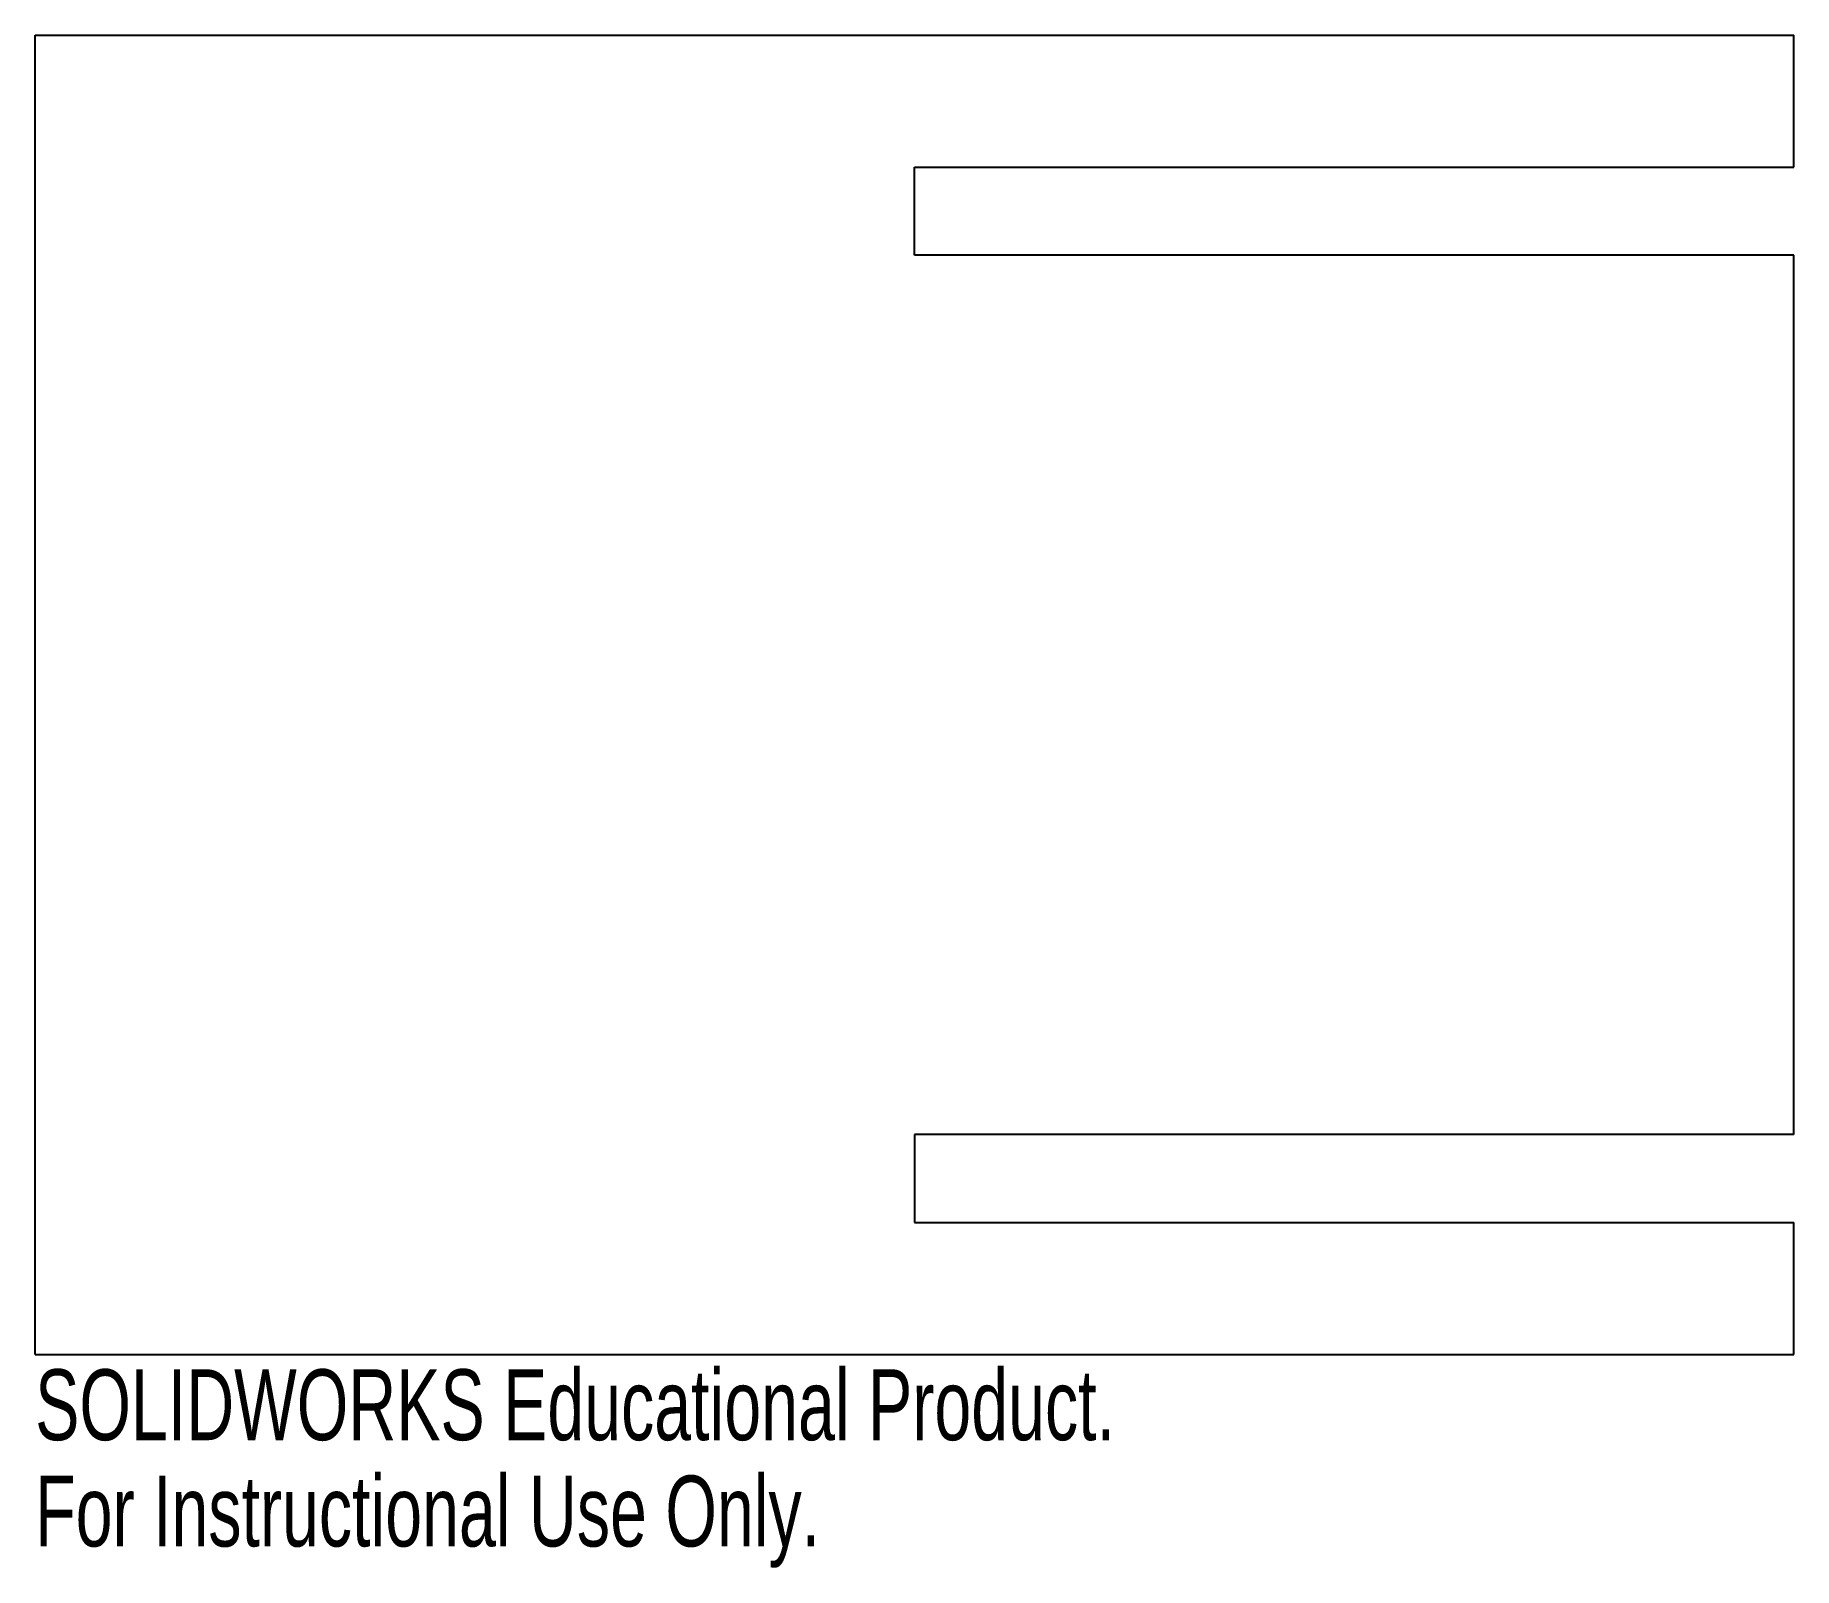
# Model space of a CAD drawing. Header units: millimetres. Extents: x -60 to 60, y -60 to 45.
import ezdxf

# ---------------------------------------------------------------- set-up
doc = ezdxf.new("R2010")
doc.units = ezdxf.units.MM
doc.styles.add('SLDTEXTSTYLE0', font='TXT', dxfattribs={"width": 0.7})

msp = doc.modelspace()

# ---------------------------------------------------------------- linework, layer by layer
at = {"color": 7, "linetype": 'Continuous', "lineweight": 25}
for p, q in [((-60, 45), (60, 45)), ((-60, -45), (-60, 45)), ((60, 36), (60, 45)), ((0, 30), (0, 36)), ((0, 36), (60, 36)), ((60, 30), (0, 30)), ((60, -30), (60, 30)), ((0, -30), (0, -36)), ((60, -30), (0, -30)), ((0, -36), (60, -36)), ((60, -45), (60, -36)), ((-60, -45), (60, -45))]:
    msp.add_line(p, q, dxfattribs=at)

# ---------------------------------------------------------------- texts
at = {"color": 7, "linetype": 'Continuous', "char_height": 4.8336, "attachment_point": 1, "style": 'SLDTEXTSTYLE0'}
for s, insert in [('SOLIDWORKS Educational Product.', (-60, -46.02)), ('For Instructional Use Only.', (-60, -53.27))]:
    msp.add_mtext(s, dxfattribs=dict(at, insert=insert))

doc.saveas('drawing.dxf')
